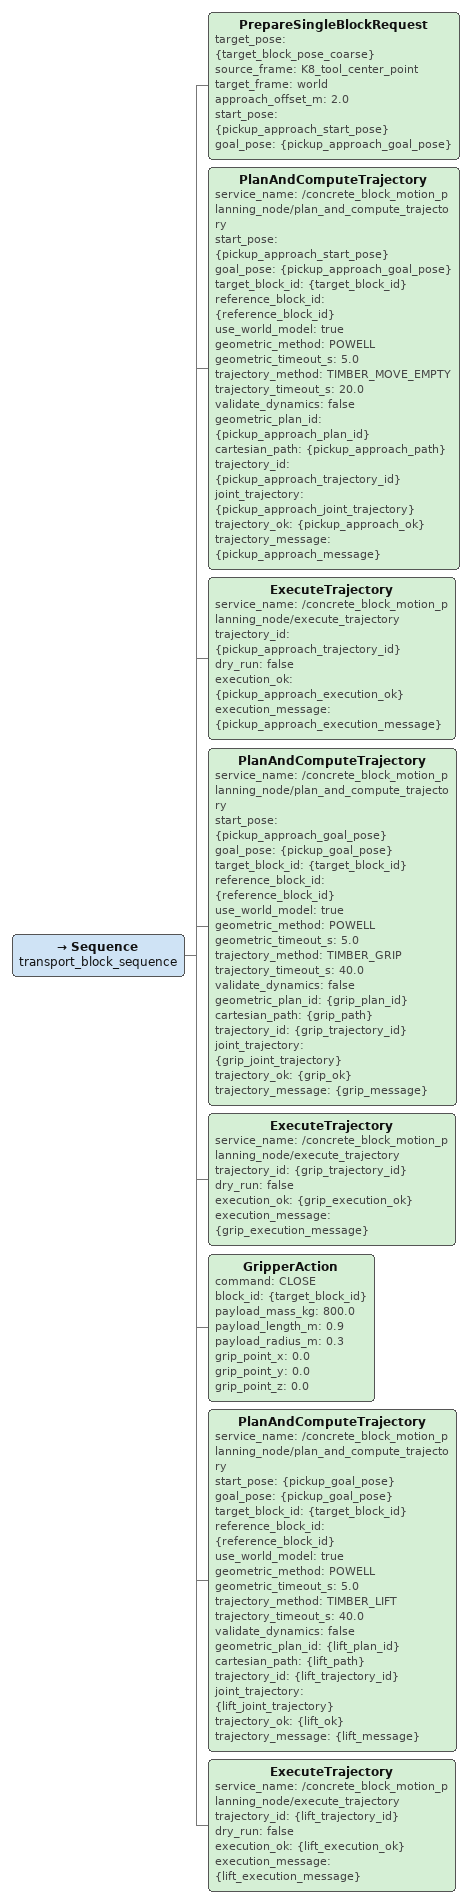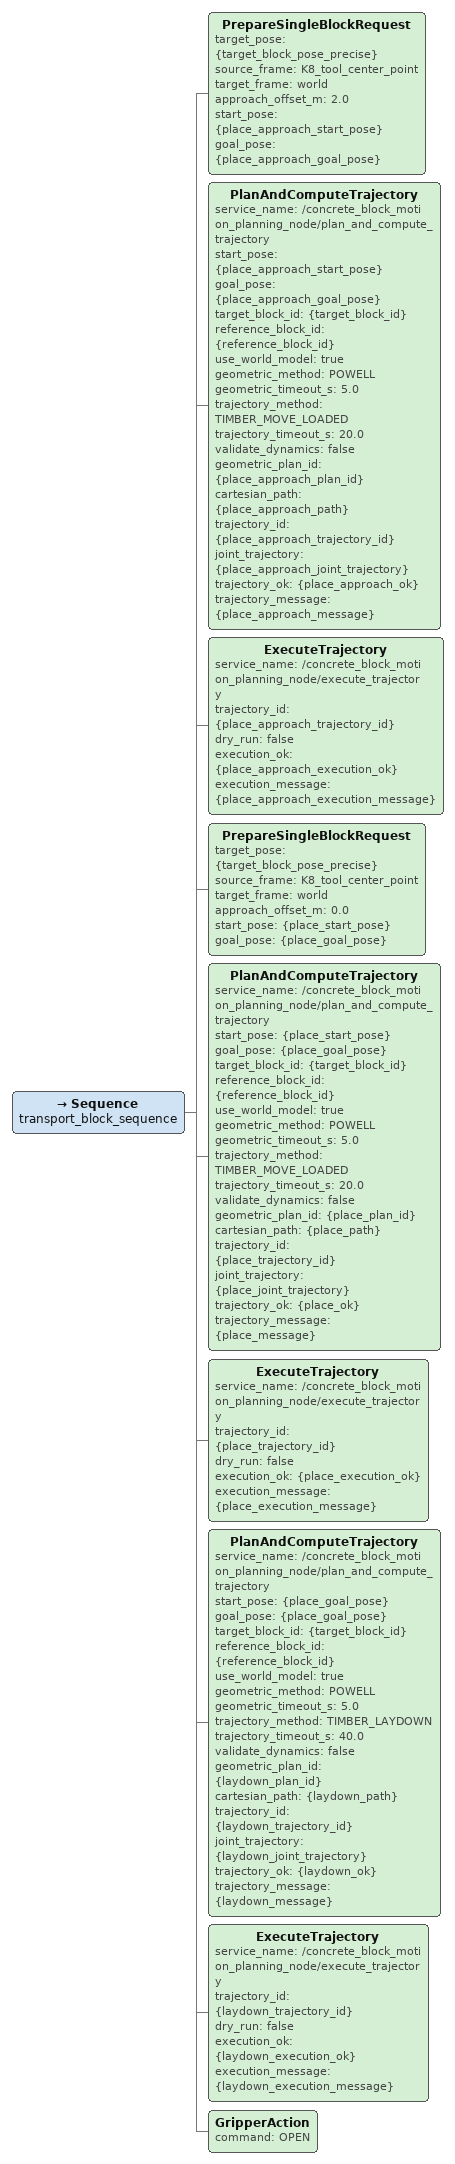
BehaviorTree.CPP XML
<Sequence name="transport_block_sequence">
  <PrepareSingleBlockRequest target_pose="{target_block_pose_coarse}" source_frame="K8_tool_center_point" target_frame="world" approach_offset_m="2.0" start_pose="{pickup_approach_start_pose}" goal_pose="{pickup_approach_goal_pose}"/>

  <PlanAndComputeTrajectory service_name="/concrete_block_motion_planning_node/plan_and_compute_trajectory" start_pose="{pickup_approach_start_pose}" goal_pose="{pickup_approach_goal_pose}" target_block_id="{target_block_id}" reference_block_id="{reference_block_id}" use_world_model="true" geometric_method="POWELL" geometric_timeout_s="5.0" trajectory_method="TIMBER_MOVE_EMPTY" trajectory_timeout_s="20.0" validate_dynamics="false" geometric_plan_id="{pickup_approach_plan_id}" cartesian_path="{pickup_approach_path}" trajectory_id="{pickup_approach_trajectory_id}" joint_trajectory="{pickup_approach_joint_trajectory}" trajectory_ok="{pickup_approach_ok}" trajectory_message="{pickup_approach_message}"/>

  <ExecuteTrajectory service_name="/concrete_block_motion_planning_node/execute_trajectory" trajectory_id="{pickup_approach_trajectory_id}" dry_run="false" execution_ok="{pickup_approach_execution_ok}" execution_message="{pickup_approach_execution_message}"/>

  <PlanAndComputeTrajectory service_name="/concrete_block_motion_planning_node/plan_and_compute_trajectory" start_pose="{pickup_approach_goal_pose}" goal_pose="{pickup_goal_pose}" target_block_id="{target_block_id}" reference_block_id="{reference_block_id}" use_world_model="true" geometric_method="POWELL" geometric_timeout_s="5.0" trajectory_method="TIMBER_GRIP" trajectory_timeout_s="40.0" validate_dynamics="false" geometric_plan_id="{grip_plan_id}" cartesian_path="{grip_path}" trajectory_id="{grip_trajectory_id}" joint_trajectory="{grip_joint_trajectory}" trajectory_ok="{grip_ok}" trajectory_message="{grip_message}"/>

  <ExecuteTrajectory service_name="/concrete_block_motion_planning_node/execute_trajectory" trajectory_id="{grip_trajectory_id}" dry_run="false" execution_ok="{grip_execution_ok}" execution_message="{grip_execution_message}"/>

  <GripperAction command="CLOSE" block_id="{target_block_id}" payload_mass_kg="800.0" payload_length_m="0.9" payload_radius_m="0.3" grip_point_x="0.0" grip_point_y="0.0" grip_point_z="0.0"/>

  <PlanAndComputeTrajectory service_name="/concrete_block_motion_planning_node/plan_and_compute_trajectory" start_pose="{pickup_goal_pose}" goal_pose="{pickup_goal_pose}" target_block_id="{target_block_id}" reference_block_id="{reference_block_id}" use_world_model="true" geometric_method="POWELL" geometric_timeout_s="5.0" trajectory_method="TIMBER_LIFT" trajectory_timeout_s="40.0" validate_dynamics="false" geometric_plan_id="{lift_plan_id}" cartesian_path="{lift_path}" trajectory_id="{lift_trajectory_id}" joint_trajectory="{lift_joint_trajectory}" trajectory_ok="{lift_ok}" trajectory_message="{lift_message}"/>

  <ExecuteTrajectory service_name="/concrete_block_motion_planning_node/execute_trajectory" trajectory_id="{lift_trajectory_id}" dry_run="false" execution_ok="{lift_execution_ok}" execution_message="{lift_execution_message}"/>
</Sequence>

<Sequence name="transport_block_sequence">
  <PrepareSingleBlockRequest target_pose="{target_block_pose_precise}" source_frame="K8_tool_center_point" target_frame="world" approach_offset_m="2.0" start_pose="{place_approach_start_pose}" goal_pose="{place_approach_goal_pose}"/>

  <PlanAndComputeTrajectory service_name="/concrete_block_motion_planning_node/plan_and_compute_trajectory" start_pose="{place_approach_start_pose}" goal_pose="{place_approach_goal_pose}" target_block_id="{target_block_id}" reference_block_id="{reference_block_id}" use_world_model="true" geometric_method="POWELL" geometric_timeout_s="5.0" trajectory_method="TIMBER_MOVE_LOADED" trajectory_timeout_s="20.0" validate_dynamics="false" geometric_plan_id="{place_approach_plan_id}" cartesian_path="{place_approach_path}" trajectory_id="{place_approach_trajectory_id}" joint_trajectory="{place_approach_joint_trajectory}" trajectory_ok="{place_approach_ok}" trajectory_message="{place_approach_message}"/>

  <ExecuteTrajectory service_name="/concrete_block_motion_planning_node/execute_trajectory" trajectory_id="{place_approach_trajectory_id}" dry_run="false" execution_ok="{place_approach_execution_ok}" execution_message="{place_approach_execution_message}"/>

  <PrepareSingleBlockRequest target_pose="{target_block_pose_precise}" source_frame="K8_tool_center_point" target_frame="world" approach_offset_m="0.0" start_pose="{place_start_pose}" goal_pose="{place_goal_pose}"/>

  <PlanAndComputeTrajectory service_name="/concrete_block_motion_planning_node/plan_and_compute_trajectory" start_pose="{place_start_pose}" goal_pose="{place_goal_pose}" target_block_id="{target_block_id}" reference_block_id="{reference_block_id}" use_world_model="true" geometric_method="POWELL" geometric_timeout_s="5.0" trajectory_method="TIMBER_MOVE_LOADED" trajectory_timeout_s="20.0" validate_dynamics="false" geometric_plan_id="{place_plan_id}" cartesian_path="{place_path}" trajectory_id="{place_trajectory_id}" joint_trajectory="{place_joint_trajectory}" trajectory_ok="{place_ok}" trajectory_message="{place_message}"/>

  <ExecuteTrajectory service_name="/concrete_block_motion_planning_node/execute_trajectory" trajectory_id="{place_trajectory_id}" dry_run="false" execution_ok="{place_execution_ok}" execution_message="{place_execution_message}"/>

  <PlanAndComputeTrajectory service_name="/concrete_block_motion_planning_node/plan_and_compute_trajectory" start_pose="{place_goal_pose}" goal_pose="{place_goal_pose}" target_block_id="{target_block_id}" reference_block_id="{reference_block_id}" use_world_model="true" geometric_method="POWELL" geometric_timeout_s="5.0" trajectory_method="TIMBER_LAYDOWN" trajectory_timeout_s="40.0" validate_dynamics="false" geometric_plan_id="{laydown_plan_id}" cartesian_path="{laydown_path}" trajectory_id="{laydown_trajectory_id}" joint_trajectory="{laydown_joint_trajectory}" trajectory_ok="{laydown_ok}" trajectory_message="{laydown_message}"/>

  <ExecuteTrajectory service_name="/concrete_block_motion_planning_node/execute_trajectory" trajectory_id="{laydown_trajectory_id}" dry_run="false" execution_ok="{laydown_execution_ok}" execution_message="{laydown_execution_message}"/>

  <GripperAction command="OPEN"/>
</Sequence>
